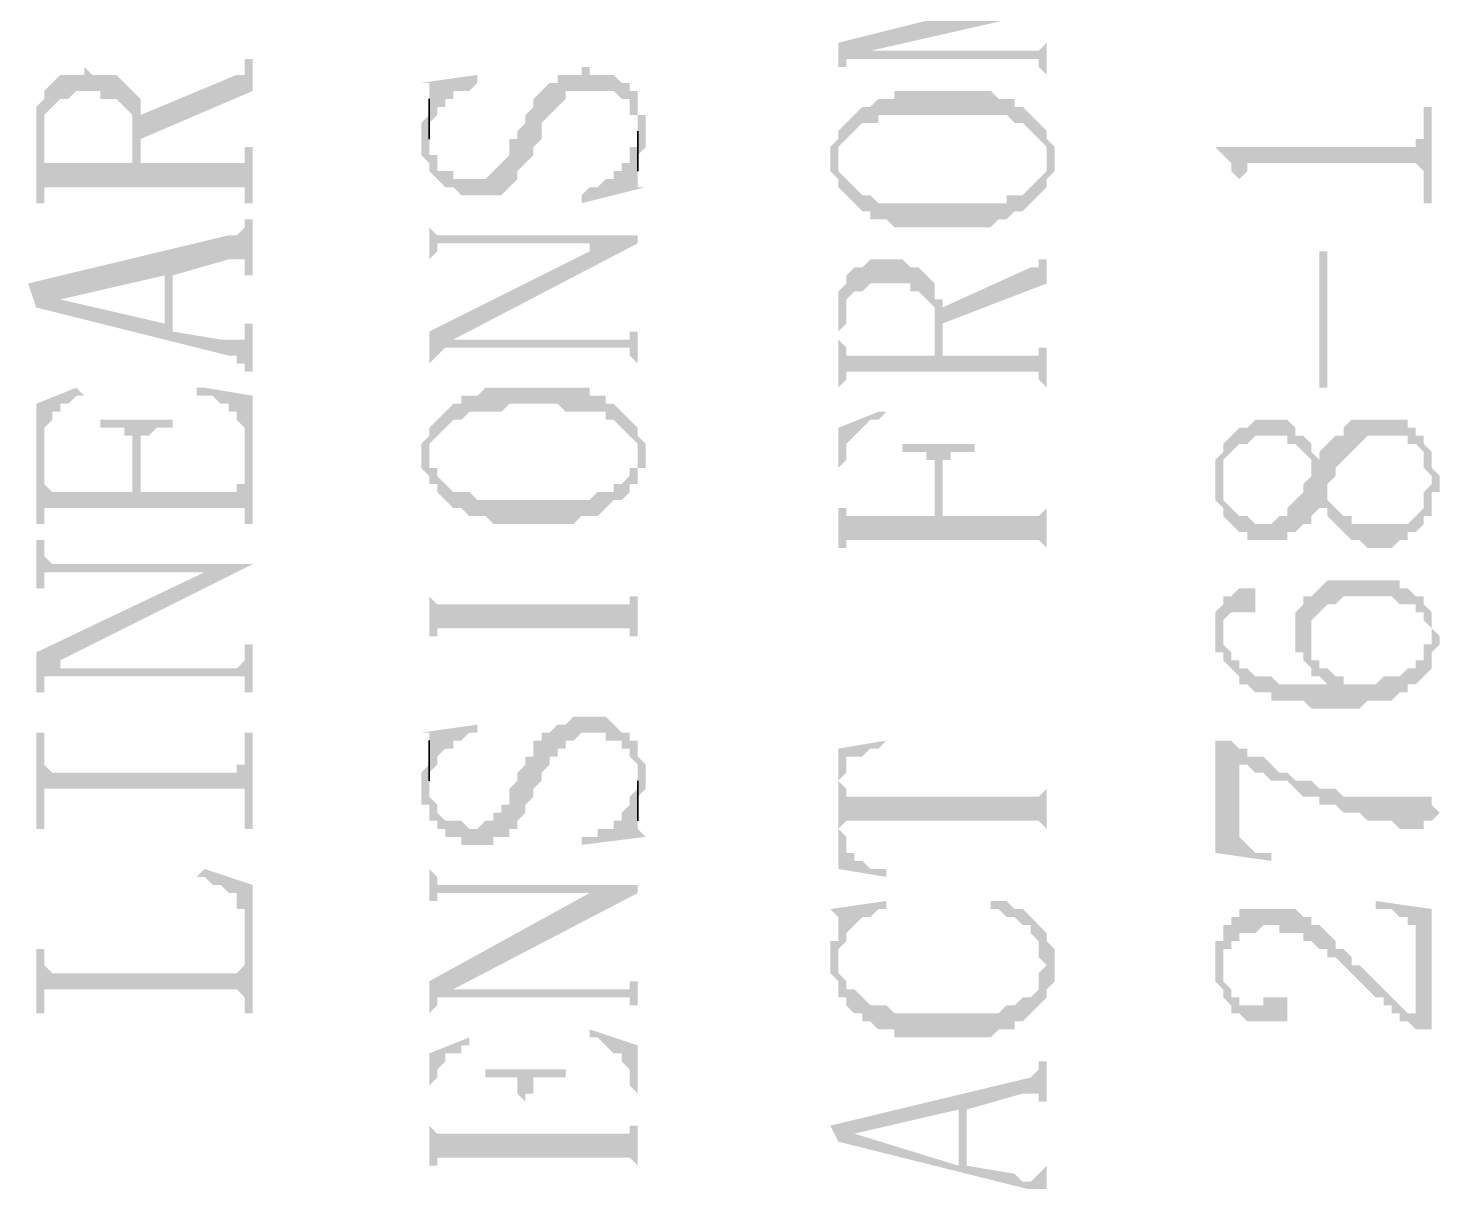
# Model space of a CAD drawing. Header units: millimetres. Extents: x 1399 to 2555, y 1196 to 1555.
# Drawn here: x 1676.83 to 1684.77, y 1276.62 to 1283.11 of the extents above; entities that cross this region are included whole.
import ezdxf

# ---------------------------------------------------------------- set-up
doc = ezdxf.new("R2010")
doc.units = ezdxf.units.MM

msp = doc.modelspace()

# ---------------------------------------------------------------- hatches: boundary and pattern name
at = {"transparency": 33554559}
for points in [[(1681.38963, 1283.02427), (1681.38963, 1282.84374), (1681.38963, 1282.88888), (1681.43477, 1282.88888), (1681.43477, 1282.93401), (1681.4799, 1282.93401), (1681.57016, 1282.97914), (1682.56307, 1283.2048), (1682.29228, 1283.24993)], [(1681.4799, 1282.93401), (1682.51794, 1282.93401), (1682.51794, 1282.88888), (1682.51794, 1282.88888), (1682.56307, 1282.84374), (1682.56307, 1283.0694), (1682.56307, 1283.02427), (1682.56307, 1283.02427), (1682.51794, 1282.97914), (1681.57016, 1282.97914)], [(1677.46314, 1282.61808), (1677.46314, 1282.48269), (1678.09499, 1282.75348), (1678.09499, 1282.93401), (1678.04985, 1282.93401), (1678.04985, 1282.88888), (1678.04985, 1282.84374), (1678.00472, 1282.84374)], [(1676.87642, 1282.52782), (1676.87642, 1282.12163), (1676.92155, 1282.12163), (1676.92155, 1282.57295), (1676.92155, 1282.61808), (1676.96668, 1282.66322), (1676.96668, 1282.66322), (1677.01181, 1282.70835), (1677.05695, 1282.70835), (1677.10208, 1282.75348), (1677.23747, 1282.75348), (1677.23747, 1282.70835), (1677.32774, 1282.70835), (1677.37287, 1282.66322), (1677.37287, 1282.66322), (1677.418, 1282.61808), (1677.418, 1282.34729), (1677.46314, 1282.70835), (1677.418, 1282.75348), (1677.418, 1282.75348), (1677.37287, 1282.79861), (1677.37287, 1282.79861), (1677.32774, 1282.84374), (1677.19234, 1282.84374), (1677.14721, 1282.88888), (1677.14721, 1282.84374), (1677.01181, 1282.84374), (1676.96668, 1282.79861), (1676.96668, 1282.79861), (1676.92155, 1282.75348), (1676.92155, 1282.70835), (1676.87642, 1282.66322), (1676.87642, 1282.57295)], [(1679.04276, 1282.48269), (1679.04276, 1282.39242), (1679.08789, 1282.34729), (1679.08789, 1282.30216), (1679.08789, 1282.30216), (1679.13303, 1282.25703), (1679.13303, 1282.25703), (1679.17816, 1282.21189), (1679.22329, 1282.21189), (1679.26842, 1282.16676), (1679.49408, 1282.16676), (1679.53922, 1282.21189), (1679.53922, 1282.21189), (1679.58435, 1282.25703), (1679.58435, 1282.30216), (1679.62948, 1282.34729), (1679.62948, 1282.34729), (1679.67461, 1282.39242), (1679.67461, 1282.43755), (1679.71974, 1282.48269), (1679.71974, 1282.57295), (1679.76488, 1282.61808), (1679.76488, 1282.61808), (1679.81001, 1282.66322), (1679.81001, 1282.66322), (1679.85514, 1282.70835), (1679.85514, 1282.75348), (1680.12593, 1282.75348), (1680.17107, 1282.70835), (1680.2162, 1282.70835), (1680.2162, 1282.61808), (1680.26133, 1282.61808), (1680.26133, 1282.34729), (1680.26133, 1282.39242), (1680.26133, 1282.39242), (1680.30646, 1282.43755), (1680.30646, 1282.52782), (1680.30646, 1282.61808), (1680.26133, 1282.61808), (1680.26133, 1282.75348), (1680.2162, 1282.75348), (1680.2162, 1282.79861), (1680.17107, 1282.79861), (1680.12593, 1282.84374), (1679.99054, 1282.84374), (1679.99054, 1282.88888), (1679.94541, 1282.88888), (1679.94541, 1282.84374), (1679.81001, 1282.84374), (1679.81001, 1282.79861), (1679.76488, 1282.79861), (1679.71974, 1282.75348), (1679.71974, 1282.75348), (1679.67461, 1282.70835), (1679.67461, 1282.66322), (1679.62948, 1282.61808), (1679.62948, 1282.57295), (1679.58435, 1282.52782), (1679.58435, 1282.48269), (1679.53922, 1282.48269), (1679.53922, 1282.39242), (1679.49408, 1282.34729), (1679.49408, 1282.34729), (1679.44895, 1282.30216), (1679.44895, 1282.30216), (1679.40382, 1282.25703), (1679.22329, 1282.25703), (1679.22329, 1282.30216), (1679.13303, 1282.30216), (1679.13303, 1282.39242), (1679.08789, 1282.39242), (1679.08789, 1282.66322), (1679.08789, 1282.61808), (1679.08789, 1282.61808), (1679.04276, 1282.57295), (1679.04276, 1282.52782)], [(1679.04276, 1282.79861), (1679.08789, 1282.79861), (1679.08789, 1282.75348), (1679.08789, 1282.57295), (1679.13303, 1282.61808), (1679.13303, 1282.66322), (1679.17816, 1282.66322), (1679.17816, 1282.70835), (1679.22329, 1282.70835), (1679.22329, 1282.75348), (1679.31355, 1282.75348), (1679.35869, 1282.79861), (1679.35869, 1282.84374)], [(1676.92155, 1282.16676), (1676.92155, 1282.21189), (1678.04985, 1282.21189), (1678.04985, 1282.12163), (1678.09499, 1282.12163), (1678.09499, 1282.43755), (1678.04985, 1282.43755), (1678.04985, 1282.39242), (1678.04985, 1282.34729), (1677.46314, 1282.34729), (1677.46314, 1282.61808), (1677.46314, 1282.70835), (1677.418, 1282.34729), (1676.92155, 1282.34729), (1676.92155, 1282.48269)], [(1681.38963, 1282.52782), (1681.38963, 1282.34729), (1681.38963, 1282.39242), (1681.38963, 1282.43755), (1681.43477, 1282.48269), (1681.43477, 1282.48269), (1681.4799, 1282.52782), (1681.4799, 1282.52782), (1681.52503, 1282.57295), (1681.6153, 1282.57295), (1681.6153, 1282.61808), (1682.33741, 1282.61808), (1682.38254, 1282.57295), (1682.42767, 1282.57295), (1682.47281, 1282.52782), (1682.47281, 1282.52782), (1682.51794, 1282.48269), (1682.51794, 1282.48269), (1682.56307, 1282.43755), (1682.56307, 1282.34729), (1682.56307, 1282.52782), (1682.51794, 1282.57295), (1682.51794, 1282.57295), (1682.47281, 1282.61808), (1682.47281, 1282.61808), (1682.42767, 1282.66322), (1682.38254, 1282.66322), (1682.38254, 1282.70835), (1682.29228, 1282.70835), (1682.24715, 1282.75348), (1681.70556, 1282.75348), (1681.70556, 1282.70835), (1681.6153, 1282.70835), (1681.57016, 1282.66322), (1681.52503, 1282.66322), (1681.4799, 1282.61808), (1681.4799, 1282.61808), (1681.43477, 1282.57295), (1681.43477, 1282.57295)], [(1683.51085, 1282.43755), (1683.51085, 1282.43755), (1683.55598, 1282.39242), (1683.55598, 1282.39242), (1683.60111, 1282.34729), (1683.60111, 1282.30216), (1683.60111, 1282.30216), (1683.64624, 1282.25703), (1683.64624, 1282.12163), (1683.64624, 1282.25703), (1683.69138, 1282.30216), (1683.69138, 1282.34729), (1684.63915, 1282.34729), (1684.68428, 1282.30216), (1684.68428, 1282.12163), (1684.72942, 1282.12163), (1684.72942, 1282.66322), (1684.68428, 1282.66322), (1684.68428, 1282.57295), (1684.68428, 1282.48269), (1684.63915, 1282.48269), (1684.63915, 1282.43755), (1684.59402, 1282.43755)], [(1681.3445, 1282.34729), (1681.3445, 1282.30216), (1681.38963, 1282.25703), (1681.38963, 1282.21189), (1681.43477, 1282.16676), (1681.43477, 1282.16676), (1681.4799, 1282.12163), (1681.4799, 1282.12163), (1681.52503, 1282.0765), (1681.57016, 1282.0765), (1681.57016, 1282.03136), (1681.66043, 1282.03136), (1681.70556, 1281.98623), (1682.24715, 1281.98623), (1682.29228, 1282.03136), (1682.33741, 1282.03136), (1682.38254, 1282.0765), (1682.42767, 1282.0765), (1682.47281, 1282.12163), (1682.47281, 1282.12163), (1682.51794, 1282.16676), (1682.51794, 1282.16676), (1682.56307, 1282.21189), (1682.56307, 1282.25703), (1682.56307, 1282.25703), (1682.6082, 1282.30216), (1682.6082, 1282.34729), (1682.6082, 1282.43755), (1682.56307, 1282.48269), (1682.56307, 1282.52782), (1682.56307, 1282.34729), (1682.56307, 1282.30216), (1682.51794, 1282.25703), (1682.51794, 1282.25703), (1682.47281, 1282.21189), (1682.47281, 1282.21189), (1682.42767, 1282.16676), (1682.33741, 1282.16676), (1682.33741, 1282.12163), (1681.6153, 1282.12163), (1681.57016, 1282.16676), (1681.52503, 1282.16676), (1681.4799, 1282.21189), (1681.4799, 1282.21189), (1681.43477, 1282.25703), (1681.43477, 1282.25703), (1681.38963, 1282.30216), (1681.38963, 1282.34729), (1681.38963, 1282.52782), (1681.38963, 1282.48269), (1681.38963, 1282.48269), (1681.3445, 1282.43755), (1681.3445, 1282.39242)], [(1679.94541, 1282.16676), (1679.94541, 1282.12163), (1680.30646, 1282.21189), (1680.26133, 1282.21189), (1680.26133, 1282.25703), (1680.26133, 1282.43755), (1680.2162, 1282.43755), (1680.2162, 1282.34729), (1680.17107, 1282.34729), (1680.17107, 1282.30216), (1680.12593, 1282.30216), (1680.12593, 1282.25703), (1680.0808, 1282.25703), (1680.03567, 1282.21189), (1679.99054, 1282.21189)], [(1676.83129, 1281.67031), (1676.87642, 1281.53491), (1677.01181, 1281.58004), (1677.59853, 1281.71544), (1677.59853, 1281.44465), (1677.64366, 1281.71544), (1677.95959, 1281.8057), (1678.04985, 1281.8057), (1678.04985, 1281.71544), (1678.09499, 1281.71544), (1678.09499, 1282.03136), (1678.04985, 1282.03136), (1678.04985, 1281.98623), (1678.04985, 1281.98623), (1678.00472, 1281.9411), (1677.95959, 1281.9411)], [(1679.08789, 1282.03136), (1679.08789, 1281.76057), (1679.08789, 1281.8057), (1679.13303, 1281.85084), (1679.13303, 1281.89597), (1679.99054, 1281.89597), (1679.99054, 1281.85084), (1680.26133, 1281.89597), (1680.26133, 1281.9411), (1679.13303, 1281.9411), (1679.08789, 1281.98623)], [(1679.08789, 1281.39951), (1679.08789, 1281.17385), (1679.08789, 1281.21899), (1679.13303, 1281.26412), (1679.13303, 1281.26412), (1679.17816, 1281.30925), (1679.22329, 1281.35438), (1680.26133, 1281.89597), (1679.99054, 1281.85084)], [(1681.38963, 1281.44465), (1681.38963, 1281.08359), (1681.38963, 1281.39951), (1681.43477, 1281.44465), (1681.43477, 1281.53491), (1681.43477, 1281.58004), (1681.4799, 1281.62518), (1681.52503, 1281.62518), (1681.57016, 1281.67031), (1681.79582, 1281.67031), (1681.79582, 1281.62518), (1681.84096, 1281.62518), (1681.88609, 1281.58004), (1681.88609, 1281.58004), (1681.93122, 1281.53491), (1681.93122, 1281.48978), (1681.93122, 1281.26412), (1681.93122, 1281.67031), (1681.88609, 1281.71544), (1681.88609, 1281.71544), (1681.84096, 1281.76057), (1681.79582, 1281.76057), (1681.75069, 1281.8057), (1681.57016, 1281.8057), (1681.52503, 1281.76057), (1681.4799, 1281.76057), (1681.43477, 1281.71544), (1681.43477, 1281.67031), (1681.38963, 1281.62518), (1681.38963, 1281.48978)], [(1681.97635, 1281.53491), (1681.97635, 1281.44465), (1682.56307, 1281.67031), (1682.56307, 1281.85084), (1682.56307, 1281.8057), (1682.51794, 1281.8057), (1682.51794, 1281.76057), (1682.47281, 1281.76057)], [(1684.1427, 1281.08359), (1684.1427, 1281.85084), (1684.09757, 1281.85084), (1684.09757, 1281.08359)], [(1676.87642, 1281.53491), (1677.95959, 1281.26412), (1678.00472, 1281.26412), (1678.00472, 1281.21899), (1678.04985, 1281.21899), (1678.04985, 1281.17385), (1678.09499, 1281.17385), (1678.09499, 1281.44465), (1678.04985, 1281.44465), (1678.04985, 1281.39951), (1678.04985, 1281.35438), (1677.91446, 1281.35438), (1677.64366, 1281.39951), (1677.64366, 1281.71544), (1677.59853, 1281.44465), (1677.01181, 1281.58004), (1677.01181, 1281.58004)], [(1681.38963, 1281.08359), (1681.43477, 1281.12872), (1681.43477, 1281.17385), (1682.51794, 1281.17385), (1682.51794, 1281.12872), (1682.51794, 1281.12872), (1682.56307, 1281.08359), (1682.56307, 1281.35438), (1682.56307, 1281.30925), (1682.51794, 1281.30925), (1682.51794, 1281.26412), (1681.97635, 1281.26412), (1681.97635, 1281.58004), (1681.93122, 1281.58004), (1681.93122, 1281.62518), (1681.93122, 1281.26412), (1681.43477, 1281.26412), (1681.43477, 1281.30925), (1681.43477, 1281.30925), (1681.38963, 1281.35438), (1681.38963, 1281.39951)], [(1679.17816, 1281.30925), (1680.2162, 1281.30925), (1680.2162, 1281.26412), (1680.2162, 1281.26412), (1680.26133, 1281.21899), (1680.26133, 1281.17385), (1680.26133, 1281.44465), (1680.26133, 1281.39951), (1680.2162, 1281.39951), (1680.2162, 1281.35438), (1679.22329, 1281.35438)], [(1676.87642, 1280.99332), (1676.87642, 1280.31634), (1676.92155, 1280.31634), (1676.92155, 1280.76766), (1676.92155, 1280.85793), (1676.96668, 1280.90306), (1676.96668, 1280.94819), (1677.01181, 1280.94819), (1677.01181, 1280.99332), (1677.05695, 1280.99332), (1677.10208, 1281.03846), (1677.14721, 1281.03846), (1677.10208, 1281.08359)], [(1677.77906, 1281.08359), (1677.77906, 1281.03846), (1677.86933, 1281.03846), (1677.91446, 1280.99332), (1677.95959, 1280.99332), (1677.95959, 1280.94819), (1678.00472, 1280.94819), (1678.00472, 1280.90306), (1678.04985, 1280.85793), (1678.04985, 1280.31634), (1678.09499, 1280.31634), (1678.09499, 1281.03846), (1677.82419, 1281.08359)], [(1679.08789, 1280.85793), (1679.08789, 1280.72253), (1679.08789, 1280.76766), (1679.08789, 1280.76766), (1679.13303, 1280.8128), (1679.13303, 1280.8128), (1679.17816, 1280.85793), (1679.17816, 1280.85793), (1679.22329, 1280.90306), (1679.26842, 1280.90306), (1679.31355, 1280.94819), (1679.49408, 1280.94819), (1679.53922, 1280.99332), (1679.81001, 1280.99332), (1679.85514, 1280.94819), (1680.0808, 1280.94819), (1680.0808, 1280.90306), (1680.12593, 1280.90306), (1680.17107, 1280.85793), (1680.17107, 1280.85793), (1680.2162, 1280.8128), (1680.2162, 1280.8128), (1680.26133, 1280.76766), (1680.26133, 1280.72253), (1680.26133, 1280.85793), (1680.2162, 1280.90306), (1680.2162, 1280.90306), (1680.17107, 1280.94819), (1680.17107, 1280.94819), (1680.12593, 1280.99332), (1680.0808, 1280.99332), (1680.0808, 1281.03846), (1679.99054, 1281.03846), (1679.99054, 1281.08359), (1679.40382, 1281.08359), (1679.35869, 1281.03846), (1679.26842, 1281.03846), (1679.26842, 1280.99332), (1679.22329, 1280.99332), (1679.17816, 1280.94819), (1679.17816, 1280.94819), (1679.13303, 1280.90306), (1679.13303, 1280.90306)], [(1681.38963, 1280.85793), (1681.38963, 1280.13581), (1681.38963, 1280.63227), (1681.38963, 1280.63227), (1681.43477, 1280.6774), (1681.43477, 1280.76766), (1681.4799, 1280.8128), (1681.4799, 1280.8128), (1681.52503, 1280.85793), (1681.52503, 1280.85793), (1681.57016, 1280.90306), (1681.6153, 1280.90306), (1681.66043, 1280.94819), (1681.6153, 1280.94819)], [(1677.23747, 1280.90306), (1677.23747, 1280.85793), (1677.37287, 1280.85793), (1677.37287, 1280.8128), (1677.418, 1280.8128), (1677.418, 1280.49687), (1677.46314, 1280.72253), (1677.46314, 1280.8128), (1677.50827, 1280.8128), (1677.5534, 1280.85793), (1677.64366, 1280.85793), (1677.64366, 1280.90306)], [(1679.04276, 1280.72253), (1679.04276, 1280.63227), (1679.08789, 1280.58714), (1679.08789, 1280.542), (1679.13303, 1280.542), (1679.13303, 1280.49687), (1679.17816, 1280.45174), (1679.17816, 1280.45174), (1679.22329, 1280.40661), (1679.26842, 1280.40661), (1679.31355, 1280.36147), (1679.40382, 1280.36147), (1679.44895, 1280.31634), (1679.90027, 1280.31634), (1679.94541, 1280.36147), (1680.03567, 1280.36147), (1680.0808, 1280.40661), (1680.0808, 1280.40661), (1680.12593, 1280.45174), (1680.17107, 1280.45174), (1680.2162, 1280.49687), (1680.2162, 1280.542), (1680.26133, 1280.542), (1680.26133, 1280.63227), (1680.30646, 1280.63227), (1680.30646, 1280.72253), (1680.30646, 1280.76766), (1680.26133, 1280.8128), (1680.26133, 1280.85793), (1680.26133, 1280.6774), (1680.26133, 1280.63227), (1680.2162, 1280.63227), (1680.2162, 1280.58714), (1680.17107, 1280.542), (1680.12593, 1280.542), (1680.12593, 1280.49687), (1680.03567, 1280.49687), (1679.99054, 1280.45174), (1679.35869, 1280.45174), (1679.31355, 1280.49687), (1679.22329, 1280.49687), (1679.17816, 1280.542), (1679.17816, 1280.542), (1679.13303, 1280.58714), (1679.13303, 1280.63227), (1679.08789, 1280.63227), (1679.08789, 1280.85793), (1679.08789, 1280.8128), (1679.04276, 1280.76766)], [(1683.51085, 1280.58714), (1683.51085, 1280.45174), (1683.51085, 1280.45174), (1683.55598, 1280.40661), (1683.55598, 1280.36147), (1683.55598, 1280.36147), (1683.60111, 1280.31634), (1683.60111, 1280.31634), (1683.64624, 1280.27121), (1683.69138, 1280.27121), (1683.69138, 1280.22608), (1683.91704, 1280.22608), (1683.91704, 1280.27121), (1683.96217, 1280.27121), (1684.0073, 1280.31634), (1684.05243, 1280.31634), (1684.05243, 1280.36147), (1684.09757, 1280.40661), (1684.09757, 1280.45174), (1684.09757, 1280.40661), (1684.1427, 1280.40661), (1684.1427, 1280.542), (1684.18783, 1280.58714), (1684.18783, 1280.63227), (1684.23296, 1280.6774), (1684.23296, 1280.6774), (1684.27809, 1280.72253), (1684.27809, 1280.72253), (1684.32323, 1280.76766), (1684.32323, 1280.76766), (1684.36836, 1280.8128), (1684.59402, 1280.8128), (1684.59402, 1280.76766), (1684.63915, 1280.76766), (1684.68428, 1280.72253), (1684.68428, 1280.63227), (1684.72942, 1280.58714), (1684.72942, 1280.36147), (1684.72942, 1280.49687), (1684.77455, 1280.49687), (1684.77455, 1280.58714), (1684.72942, 1280.63227), (1684.72942, 1280.72253), (1684.72942, 1280.72253), (1684.68428, 1280.76766), (1684.68428, 1280.8128), (1684.63915, 1280.8128), (1684.63915, 1280.85793), (1684.59402, 1280.85793), (1684.59402, 1280.90306), (1684.27809, 1280.90306), (1684.23296, 1280.85793), (1684.23296, 1280.8128), (1684.18783, 1280.8128), (1684.1427, 1280.76766), (1684.1427, 1280.76766), (1684.09757, 1280.72253), (1684.09757, 1280.6774), (1684.09757, 1280.6774), (1684.05243, 1280.72253), (1684.05243, 1280.63227), (1684.05243, 1280.58714), (1684.0073, 1280.542), (1684.0073, 1280.49687), (1684.0073, 1280.49687), (1683.96217, 1280.45174), (1683.96217, 1280.45174), (1683.91704, 1280.40661), (1683.91704, 1280.36147), (1683.8719, 1280.36147), (1683.82677, 1280.31634), (1683.73651, 1280.31634), (1683.69138, 1280.36147), (1683.64624, 1280.36147), (1683.60111, 1280.40661), (1683.60111, 1280.40661), (1683.55598, 1280.45174), (1683.55598, 1280.76766), (1683.55598, 1280.72253), (1683.51085, 1280.6774), (1683.51085, 1280.63227), (1683.51085, 1280.63227)], [(1683.55598, 1280.76766), (1683.55598, 1280.58714), (1683.55598, 1280.6774), (1683.60111, 1280.72253), (1683.60111, 1280.72253), (1683.64624, 1280.76766), (1683.69138, 1280.76766), (1683.73651, 1280.8128), (1683.91704, 1280.8128), (1683.91704, 1280.76766), (1683.96217, 1280.76766), (1684.0073, 1280.72253), (1684.0073, 1280.72253), (1684.05243, 1280.6774), (1684.05243, 1280.63227), (1684.05243, 1280.76766), (1684.05243, 1280.76766), (1684.0073, 1280.8128), (1683.96217, 1280.8128), (1683.96217, 1280.85793), (1683.96217, 1280.85793), (1683.91704, 1280.90306), (1683.73651, 1280.90306), (1683.69138, 1280.85793), (1683.64624, 1280.85793), (1683.60111, 1280.8128), (1683.60111, 1280.8128)], [(1676.92155, 1280.31634), (1676.92155, 1280.40661), (1678.04985, 1280.40661), (1678.04985, 1280.36147), (1678.04985, 1280.58714), (1678.04985, 1280.542), (1678.00472, 1280.542), (1678.00472, 1280.49687), (1677.46314, 1280.49687), (1677.46314, 1280.72253), (1677.418, 1280.49687), (1676.96668, 1280.49687), (1676.92155, 1280.542), (1676.92155, 1280.76766)], [(1681.75069, 1280.76766), (1681.75069, 1280.72253), (1681.88609, 1280.72253), (1681.88609, 1280.6774), (1681.93122, 1280.6774), (1681.93122, 1280.36147), (1681.97635, 1280.58714), (1681.97635, 1280.6774), (1682.02149, 1280.6774), (1682.02149, 1280.72253), (1682.15688, 1280.72253), (1682.15688, 1280.76766)], [(1681.38963, 1280.18095), (1681.43477, 1280.18095), (1681.43477, 1280.22608), (1682.51794, 1280.22608), (1682.56307, 1280.18095), (1682.56307, 1280.13581), (1682.56307, 1280.45174), (1682.56307, 1280.40661), (1682.56307, 1280.40661), (1682.51794, 1280.36147), (1681.97635, 1280.36147), (1681.97635, 1280.58714), (1681.93122, 1280.36147), (1681.43477, 1280.36147), (1681.43477, 1280.40661), (1681.38963, 1280.40661), (1681.38963, 1280.63227)], [(1684.1427, 1280.40661), (1684.1427, 1280.36147), (1684.18783, 1280.31634), (1684.18783, 1280.31634), (1684.23296, 1280.27121), (1684.23296, 1280.27121), (1684.27809, 1280.22608), (1684.32323, 1280.22608), (1684.36836, 1280.18095), (1684.50375, 1280.18095), (1684.54889, 1280.22608), (1684.59402, 1280.22608), (1684.59402, 1280.27121), (1684.63915, 1280.27121), (1684.68428, 1280.31634), (1684.68428, 1280.36147), (1684.72942, 1280.36147), (1684.72942, 1280.542), (1684.72942, 1280.542), (1684.68428, 1280.49687), (1684.68428, 1280.40661), (1684.68428, 1280.40661), (1684.63915, 1280.36147), (1684.63915, 1280.36147), (1684.59402, 1280.31634), (1684.27809, 1280.31634), (1684.27809, 1280.36147), (1684.23296, 1280.36147), (1684.18783, 1280.40661), (1684.18783, 1280.40661), (1684.1427, 1280.45174), (1684.1427, 1280.45174)], [(1676.87642, 1280.22608), (1676.87642, 1279.95528), (1676.92155, 1279.95528), (1676.92155, 1280.04555), (1677.82419, 1280.04555), (1678.09499, 1280.09068), (1676.96668, 1280.09068), (1676.92155, 1280.13581), (1676.92155, 1280.22608)], [(1676.87642, 1279.59423), (1676.87642, 1279.36857), (1676.92155, 1279.36857), (1676.92155, 1279.4137), (1676.92155, 1279.45883), (1676.96668, 1279.45883), (1677.01181, 1279.5491), (1678.09499, 1280.09068), (1677.82419, 1280.04555)], [(1679.08789, 1280.09068), (1679.08789, 1279.50396), (1679.08789, 1279.68449), (1679.13303, 1279.68449), (1679.13303, 1279.72962), (1680.2162, 1279.72962), (1680.2162, 1279.68449), (1680.26133, 1279.68449), (1680.26133, 1279.50396), (1680.26133, 1280.09068), (1680.26133, 1279.91015), (1680.2162, 1279.91015), (1680.2162, 1279.86502), (1679.13303, 1279.86502), (1679.08789, 1279.91015)], [(1683.96217, 1279.68449), (1683.96217, 1279.59423), (1684.0073, 1279.59423), (1684.0073, 1279.5491), (1684.0073, 1279.5491), (1684.05243, 1279.50396), (1684.05243, 1279.77476), (1684.05243, 1279.77476), (1684.09757, 1279.81989), (1684.09757, 1279.81989), (1684.1427, 1279.86502), (1684.18783, 1279.86502), (1684.23296, 1279.91015), (1684.50375, 1279.91015), (1684.54889, 1279.86502), (1684.63915, 1279.86502), (1684.63915, 1279.81989), (1684.68428, 1279.81989), (1684.68428, 1279.77476), (1684.68428, 1279.77476), (1684.72942, 1279.72962), (1684.72942, 1279.50396), (1684.72942, 1279.5491), (1684.72942, 1279.59423), (1684.77455, 1279.63936), (1684.77455, 1279.68449), (1684.77455, 1279.68449), (1684.72942, 1279.72962), (1684.72942, 1279.81989), (1684.72942, 1279.81989), (1684.68428, 1279.86502), (1684.68428, 1279.91015), (1684.63915, 1279.91015), (1684.59402, 1279.95528), (1684.54889, 1279.95528), (1684.54889, 1280.00042), (1684.1427, 1280.00042), (1684.09757, 1279.95528), (1684.09757, 1279.95528), (1684.05243, 1279.91015), (1684.0073, 1279.91015), (1684.0073, 1279.86502), (1684.0073, 1279.86502), (1683.96217, 1279.81989), (1683.96217, 1279.72962)], [(1683.55598, 1279.86502), (1683.55598, 1279.72962), (1683.55598, 1279.77476), (1683.55598, 1279.77476), (1683.60111, 1279.81989), (1683.73651, 1279.81989), (1683.73651, 1279.86502), (1683.73651, 1279.95528), (1683.64624, 1279.95528), (1683.60111, 1279.91015), (1683.55598, 1279.91015)], [(1683.51085, 1279.72962), (1683.51085, 1279.68449), (1683.51085, 1279.59423), (1683.55598, 1279.59423), (1683.55598, 1279.5491), (1683.60111, 1279.50396), (1683.60111, 1279.50396), (1683.64624, 1279.45883), (1683.64624, 1279.4137), (1683.69138, 1279.4137), (1683.73651, 1279.36857), (1683.82677, 1279.36857), (1683.82677, 1279.32343), (1684.0073, 1279.32343), (1684.05243, 1279.2783), (1684.32323, 1279.2783), (1684.36836, 1279.32343), (1684.50375, 1279.32343), (1684.54889, 1279.36857), (1684.59402, 1279.36857), (1684.59402, 1279.4137), (1684.63915, 1279.4137), (1684.68428, 1279.45883), (1684.68428, 1279.45883), (1684.72942, 1279.50396), (1684.72942, 1279.68449), (1684.72942, 1279.63936), (1684.68428, 1279.63936), (1684.68428, 1279.5491), (1684.63915, 1279.5491), (1684.63915, 1279.50396), (1684.59402, 1279.50396), (1684.54889, 1279.45883), (1684.45862, 1279.45883), (1684.41349, 1279.4137), (1684.23296, 1279.4137), (1684.23296, 1279.45883), (1684.18783, 1279.45883), (1684.1427, 1279.4137), (1683.8719, 1279.4137), (1683.82677, 1279.45883), (1683.73651, 1279.45883), (1683.69138, 1279.50396), (1683.64624, 1279.50396), (1683.64624, 1279.5491), (1683.60111, 1279.5491), (1683.60111, 1279.59423), (1683.55598, 1279.63936), (1683.55598, 1279.86502), (1683.51085, 1279.81989), (1683.51085, 1279.77476)], [(1684.05243, 1279.50396), (1684.05243, 1279.45883), (1684.09757, 1279.45883), (1684.1427, 1279.4137), (1684.18783, 1279.45883), (1684.1427, 1279.50396), (1684.09757, 1279.50396), (1684.09757, 1279.5491), (1684.05243, 1279.5491), (1684.05243, 1279.63936), (1684.05243, 1279.68449)], [(1676.96668, 1279.45883), (1678.04985, 1279.45883), (1678.04985, 1279.36857), (1678.09499, 1279.36857), (1678.09499, 1279.63936), (1678.04985, 1279.63936), (1678.04985, 1279.5491), (1678.04985, 1279.5491), (1678.00472, 1279.50396), (1677.01181, 1279.50396), (1677.01181, 1279.5491)], [(1679.04276, 1278.87211), (1679.04276, 1278.73672), (1679.08789, 1278.73672), (1679.08789, 1278.64645), (1679.13303, 1278.64645), (1679.13303, 1278.60132), (1679.17816, 1278.60132), (1679.17816, 1278.55619), (1679.26842, 1278.55619), (1679.26842, 1278.51106), (1679.44895, 1278.51106), (1679.44895, 1278.55619), (1679.53922, 1278.55619), (1679.53922, 1278.60132), (1679.58435, 1278.60132), (1679.58435, 1278.64645), (1679.58435, 1278.64645), (1679.62948, 1278.69158), (1679.62948, 1278.73672), (1679.67461, 1278.78185), (1679.67461, 1278.82698), (1679.71974, 1278.87211), (1679.71974, 1278.91724), (1679.76488, 1278.96238), (1679.76488, 1279.00751), (1679.81001, 1279.00751), (1679.81001, 1279.05264), (1679.85514, 1279.05264), (1679.85514, 1279.09777), (1679.90027, 1279.09777), (1679.94541, 1279.14291), (1680.0808, 1279.14291), (1680.0808, 1279.09777), (1680.17107, 1279.09777), (1680.17107, 1279.05264), (1680.2162, 1279.05264), (1680.2162, 1279.00751), (1680.2162, 1279.00751), (1680.26133, 1278.96238), (1680.26133, 1278.69158), (1680.26133, 1278.78185), (1680.30646, 1278.82698), (1680.30646, 1278.87211), (1680.30646, 1278.96238), (1680.26133, 1279.00751), (1680.26133, 1279.05264), (1680.26133, 1279.09777), (1680.2162, 1279.09777), (1680.2162, 1279.14291), (1680.17107, 1279.14291), (1680.12593, 1279.18804), (1680.12593, 1279.18804), (1680.0808, 1279.23317), (1679.90027, 1279.23317), (1679.85514, 1279.18804), (1679.81001, 1279.18804), (1679.76488, 1279.14291), (1679.71974, 1279.14291), (1679.71974, 1279.09777), (1679.67461, 1279.09777), (1679.67461, 1279.00751), (1679.62948, 1279.00751), (1679.62948, 1278.96238), (1679.58435, 1278.91724), (1679.58435, 1278.87211), (1679.53922, 1278.82698), (1679.53922, 1278.73672), (1679.49408, 1278.73672), (1679.49408, 1278.69158), (1679.44895, 1278.69158), (1679.44895, 1278.64645), (1679.40382, 1278.64645), (1679.35869, 1278.60132), (1679.31355, 1278.60132), (1679.26842, 1278.64645), (1679.17816, 1278.64645), (1679.13303, 1278.69158), (1679.13303, 1278.73672), (1679.08789, 1278.78185), (1679.08789, 1279.05264), (1679.08789, 1278.96238), (1679.04276, 1278.91724), (1679.04276, 1278.91724)], [(1679.04276, 1279.14291), (1679.08789, 1279.14291), (1679.08789, 1279.09777), (1679.08789, 1278.91724), (1679.13303, 1278.96238), (1679.13303, 1279.00751), (1679.13303, 1279.00751), (1679.17816, 1279.05264), (1679.22329, 1279.05264), (1679.22329, 1279.09777), (1679.26842, 1279.09777), (1679.31355, 1279.14291), (1679.35869, 1279.14291), (1679.35869, 1279.18804)], [(1676.87642, 1279.14291), (1676.87642, 1278.60132), (1676.92155, 1278.60132), (1676.92155, 1278.82698), (1678.04985, 1278.82698), (1678.04985, 1278.60132), (1678.09499, 1278.60132), (1678.09499, 1279.14291), (1678.04985, 1279.14291), (1678.04985, 1279.00751), (1678.04985, 1278.96238), (1678.00472, 1278.96238), (1678.00472, 1278.91724), (1676.96668, 1278.91724), (1676.92155, 1278.96238), (1676.92155, 1279.14291)], [(1681.38963, 1279.05264), (1681.38963, 1278.87211), (1681.38963, 1278.87211), (1681.43477, 1278.91724), (1681.43477, 1278.96238), (1681.43477, 1279.00751), (1681.52503, 1279.00751), (1681.57016, 1279.05264), (1681.6153, 1279.05264), (1681.66043, 1279.09777), (1681.66043, 1279.09777)], [(1681.38963, 1279.05264), (1681.38963, 1278.37566), (1681.66043, 1278.33053), (1681.66043, 1278.37566), (1681.57016, 1278.37566), (1681.52503, 1278.42079), (1681.4799, 1278.42079), (1681.4799, 1278.46592), (1681.43477, 1278.46592), (1681.43477, 1278.55619), (1681.38963, 1278.60132), (1681.38963, 1278.87211)], [(1683.51085, 1279.09777), (1683.51085, 1278.46592), (1683.82677, 1278.42079), (1683.82677, 1278.46592), (1683.73651, 1278.46592), (1683.69138, 1278.51106), (1683.69138, 1278.51106), (1683.64624, 1278.55619), (1683.64624, 1279.00751), (1683.60111, 1279.09777), (1683.55598, 1279.09777)], [(1683.60111, 1279.09777), (1683.64624, 1279.00751), (1683.64624, 1278.96238), (1683.69138, 1278.96238), (1683.73651, 1278.91724), (1683.78164, 1278.91724), (1683.82677, 1278.87211), (1683.91704, 1278.87211), (1683.96217, 1278.82698), (1683.96217, 1278.82698), (1684.0073, 1278.78185), (1684.09757, 1278.78185), (1684.09757, 1278.73672), (1684.18783, 1278.73672), (1684.23296, 1278.69158), (1684.32323, 1278.69158), (1684.36836, 1278.64645), (1684.50375, 1278.64645), (1684.54889, 1278.60132), (1684.68428, 1278.60132), (1684.68428, 1278.64645), (1684.72942, 1278.64645), (1684.77455, 1278.69158), (1684.72942, 1278.73672), (1684.72942, 1278.78185), (1684.23296, 1278.78185), (1684.18783, 1278.82698), (1684.09757, 1278.82698), (1684.05243, 1278.87211), (1683.96217, 1278.87211), (1683.91704, 1278.91724), (1683.8719, 1278.91724), (1683.82677, 1278.96238), (1683.82677, 1278.96238), (1683.78164, 1279.00751), (1683.69138, 1279.00751), (1683.69138, 1279.05264), (1683.64624, 1279.05264)], [(1681.38963, 1278.87211), (1681.38963, 1278.60132), (1681.43477, 1278.64645), (1682.51794, 1278.64645), (1682.56307, 1278.60132), (1682.56307, 1278.51106), (1682.56307, 1278.91724), (1682.56307, 1278.82698), (1682.56307, 1278.82698), (1682.51794, 1278.78185), (1681.43477, 1278.78185), (1681.43477, 1278.82698)], [(1679.94541, 1278.55619), (1679.94541, 1278.51106), (1680.30646, 1278.55619), (1680.26133, 1278.60132), (1680.26133, 1278.82698), (1680.2162, 1278.78185), (1680.2162, 1278.73672), (1680.2162, 1278.73672), (1680.17107, 1278.69158), (1680.17107, 1278.64645), (1680.12593, 1278.64645), (1680.12593, 1278.60132), (1680.03567, 1278.60132), (1680.03567, 1278.55619), (1679.99054, 1278.55619)], [(1679.08789, 1278.42079), (1679.08789, 1278.10487), (1679.08789, 1278.19513), (1679.13303, 1278.19513), (1679.13303, 1278.24026), (1680.26133, 1278.24026), (1680.26133, 1278.28539), (1679.13303, 1278.28539), (1679.13303, 1278.33053), (1679.13303, 1278.33053), (1679.08789, 1278.37566)], [(1677.77906, 1278.33053), (1677.82419, 1278.33053), (1677.86933, 1278.28539), (1677.91446, 1278.28539), (1677.95959, 1278.24026), (1678.00472, 1278.24026), (1678.00472, 1278.15), (1678.04985, 1278.15), (1678.04985, 1277.56328), (1678.09499, 1277.56328), (1678.09499, 1278.28539), (1677.82419, 1278.37566)], [(1679.08789, 1277.74381), (1679.08789, 1277.51815), (1679.08789, 1277.56328), (1679.13303, 1277.60841), (1679.13303, 1277.65354), (1679.17816, 1277.65354), (1679.22329, 1277.69868), (1680.26133, 1278.24026), (1679.99054, 1278.24026)], [(1681.3445, 1278.15), (1681.3445, 1278.15), (1681.38963, 1278.10487), (1681.38963, 1277.69868), (1681.38963, 1277.92434), (1681.43477, 1277.96947), (1681.43477, 1278.0146), (1681.43477, 1278.0146), (1681.4799, 1278.05973), (1681.4799, 1278.05973), (1681.52503, 1278.10487), (1681.57016, 1278.10487), (1681.6153, 1278.15), (1681.66043, 1278.15), (1681.66043, 1278.19513)], [(1682.24715, 1278.15), (1682.29228, 1278.15), (1682.33741, 1278.10487), (1682.38254, 1278.10487), (1682.42767, 1278.05973), (1682.47281, 1278.05973), (1682.47281, 1278.0146), (1682.51794, 1277.96947), (1682.51794, 1277.8792), (1682.56307, 1277.83407), (1682.56307, 1278.0146), (1682.51794, 1278.05973), (1682.51794, 1278.05973), (1682.47281, 1278.10487), (1682.47281, 1278.10487), (1682.42767, 1278.15), (1682.38254, 1278.15), (1682.33741, 1278.19513), (1682.24715, 1278.19513)], [(1684.41349, 1278.19513), (1684.41349, 1278.15), (1684.50375, 1278.15), (1684.54889, 1278.10487), (1684.59402, 1278.10487), (1684.59402, 1278.05973), (1684.63915, 1278.05973), (1684.63915, 1277.47302), (1684.72942, 1277.47302), (1684.72942, 1278.15)], [(1683.51085, 1277.83407), (1683.51085, 1277.78894), (1683.51085, 1277.74381), (1683.55598, 1277.69868), (1683.55598, 1277.65354), (1683.55598, 1277.83407), (1683.55598, 1277.92434), (1683.60111, 1277.92434), (1683.60111, 1277.96947), (1683.64624, 1277.96947), (1683.64624, 1278.0146), (1683.73651, 1278.0146), (1683.78164, 1278.05973), (1683.8719, 1278.05973), (1683.8719, 1278.0146), (1684.0073, 1278.0146), (1684.0073, 1277.96947), (1684.05243, 1277.96947), (1684.09757, 1277.92434), (1684.1427, 1277.92434), (1684.1427, 1277.8792), (1684.18783, 1277.8792), (1684.23296, 1277.83407), (1684.23296, 1277.83407), (1684.27809, 1277.78894), (1684.32323, 1277.74381), (1684.32323, 1277.74381), (1684.36836, 1277.69868), (1684.36836, 1277.69868), (1684.41349, 1277.65354), (1684.45862, 1277.65354), (1684.45862, 1277.60841), (1684.50375, 1277.60841), (1684.50375, 1277.56328), (1684.54889, 1277.56328), (1684.54889, 1277.51815), (1684.59402, 1277.51815), (1684.63915, 1277.47302), (1684.63915, 1277.56328), (1684.59402, 1277.56328), (1684.54889, 1277.60841), (1684.54889, 1277.60841), (1684.50375, 1277.65354), (1684.45862, 1277.69868), (1684.45862, 1277.69868), (1684.41349, 1277.74381), (1684.41349, 1277.74381), (1684.36836, 1277.78894), (1684.36836, 1277.78894), (1684.32323, 1277.83407), (1684.27809, 1277.83407), (1684.27809, 1277.8792), (1684.23296, 1277.92434), (1684.18783, 1277.92434), (1684.18783, 1277.96947), (1684.1427, 1278.0146), (1684.1427, 1278.0146), (1684.09757, 1278.05973), (1684.05243, 1278.05973), (1684.05243, 1278.10487), (1684.0073, 1278.10487), (1683.96217, 1278.15), (1683.64624, 1278.15), (1683.64624, 1278.10487), (1683.60111, 1278.10487), (1683.60111, 1278.05973), (1683.55598, 1278.05973), (1683.55598, 1277.96947), (1683.51085, 1277.96947), (1683.51085, 1277.8792)], [(1681.3445, 1277.8792), (1681.3445, 1277.78894), (1681.38963, 1277.74381), (1681.38963, 1277.69868), (1681.38963, 1278.05973), (1681.38963, 1277.96947), (1681.3445, 1277.96947), (1681.3445, 1277.92434)], [(1681.38963, 1277.69868), (1681.38963, 1277.65354), (1681.43477, 1277.65354), (1681.43477, 1277.60841), (1681.4799, 1277.56328), (1681.52503, 1277.56328), (1681.52503, 1277.51815), (1681.57016, 1277.51815), (1681.6153, 1277.47302), (1681.70556, 1277.47302), (1681.70556, 1277.42788), (1682.24715, 1277.42788), (1682.29228, 1277.47302), (1682.38254, 1277.47302), (1682.38254, 1277.51815), (1682.42767, 1277.51815), (1682.47281, 1277.56328), (1682.47281, 1277.56328), (1682.51794, 1277.60841), (1682.51794, 1277.60841), (1682.56307, 1277.65354), (1682.56307, 1277.69868), (1682.6082, 1277.74381), (1682.6082, 1277.78894), (1682.6082, 1277.83407), (1682.6082, 1277.92434), (1682.56307, 1277.96947), (1682.56307, 1278.0146), (1682.56307, 1277.83407), (1682.56307, 1277.83407), (1682.51794, 1277.78894), (1682.51794, 1277.74381), (1682.51794, 1277.69868), (1682.47281, 1277.65354), (1682.42767, 1277.65354), (1682.38254, 1277.60841), (1682.33741, 1277.60841), (1682.29228, 1277.56328), (1681.70556, 1277.56328), (1681.66043, 1277.60841), (1681.57016, 1277.60841), (1681.52503, 1277.65354), (1681.52503, 1277.65354), (1681.4799, 1277.69868), (1681.43477, 1277.69868), (1681.43477, 1277.74381), (1681.43477, 1277.74381), (1681.38963, 1277.78894), (1681.38963, 1277.83407), (1681.38963, 1277.83407)], [(1676.87642, 1277.92434), (1676.87642, 1277.56328), (1676.92155, 1277.56328), (1676.92155, 1277.65354), (1676.92155, 1277.69868), (1678.00472, 1277.69868), (1678.04985, 1277.65354), (1678.04985, 1277.60841), (1678.04985, 1277.8792), (1678.04985, 1277.83407), (1678.04985, 1277.83407), (1678.00472, 1277.78894), (1676.96668, 1277.78894), (1676.92155, 1277.83407), (1676.92155, 1277.92434)], [(1679.17816, 1277.65354), (1680.2162, 1277.65354), (1680.2162, 1277.60841), (1680.26133, 1277.60841), (1680.26133, 1277.51815), (1680.26133, 1277.83407), (1680.26133, 1277.74381), (1680.2162, 1277.74381), (1680.2162, 1277.69868), (1679.22329, 1277.69868)], [(1683.55598, 1277.65354), (1683.55598, 1277.65354), (1683.60111, 1277.60841), (1683.60111, 1277.56328), (1683.64624, 1277.56328), (1683.69138, 1277.51815), (1683.91704, 1277.51815), (1683.91704, 1277.60841), (1683.91704, 1277.65354), (1683.78164, 1277.65354), (1683.78164, 1277.60841), (1683.64624, 1277.60841), (1683.64624, 1277.65354), (1683.60111, 1277.65354), (1683.60111, 1277.69868), (1683.60111, 1277.69868), (1683.55598, 1277.74381), (1683.55598, 1277.83407)], [(1679.99054, 1277.42788), (1680.03567, 1277.42788), (1680.0808, 1277.38275), (1680.0808, 1277.38275), (1680.12593, 1277.33762), (1680.17107, 1277.33762), (1680.17107, 1277.29249), (1680.17107, 1277.29249), (1680.2162, 1277.24735), (1680.2162, 1277.15709), (1680.26133, 1277.11196), (1680.26133, 1276.66064), (1680.26133, 1277.38275), (1679.99054, 1277.47302)], [(1679.08789, 1277.33762), (1679.08789, 1276.66064), (1679.08789, 1277.15709), (1679.08789, 1277.15709), (1679.13303, 1277.20222), (1679.13303, 1277.24735), (1679.17816, 1277.29249), (1679.17816, 1277.33762), (1679.26842, 1277.33762), (1679.26842, 1277.38275), (1679.31355, 1277.38275), (1679.31355, 1277.42788)], [(1681.3445, 1276.93143), (1681.38963, 1276.84117), (1681.4799, 1276.8863), (1682.06662, 1277.02169), (1682.06662, 1276.70577), (1682.11175, 1277.02169), (1682.42767, 1277.11196), (1682.51794, 1277.11196), (1682.51794, 1277.06683), (1682.56307, 1277.06683), (1682.56307, 1277.02169), (1682.56307, 1277.33762), (1682.56307, 1277.29249), (1682.51794, 1277.29249), (1682.51794, 1277.24735), (1682.51794, 1277.24735), (1682.47281, 1277.20222)], [(1679.40382, 1277.24735), (1679.40382, 1277.20222), (1679.58435, 1277.20222), (1679.58435, 1277.11196), (1679.62948, 1277.06683), (1679.62948, 1276.8863), (1679.62948, 1277.11196), (1679.67461, 1277.11196), (1679.67461, 1277.20222), (1679.85514, 1277.20222), (1679.85514, 1277.24735)], [(1679.08789, 1276.70577), (1679.13303, 1276.70577), (1679.13303, 1276.7509), (1680.2162, 1276.7509), (1680.26133, 1276.70577), (1680.26133, 1276.93143), (1680.2162, 1276.93143), (1680.2162, 1276.8863), (1679.62948, 1276.8863), (1679.62948, 1277.06683), (1679.62948, 1276.8863), (1679.13303, 1276.8863), (1679.08789, 1276.93143), (1679.08789, 1277.15709)], [(1681.38963, 1276.84117), (1682.47281, 1276.57037), (1682.51794, 1276.57037), (1682.51794, 1276.52524), (1682.51794, 1276.52524), (1682.56307, 1276.48011), (1682.56307, 1276.70577), (1682.56307, 1276.70577), (1682.51794, 1276.66064), (1682.51794, 1276.66064), (1682.47281, 1276.6155), (1682.42767, 1276.6155), (1682.38254, 1276.66064), (1682.11175, 1276.70577), (1682.11175, 1277.02169), (1682.06662, 1276.70577), (1681.4799, 1276.8863), (1681.4799, 1276.8863)]]:
    msp.add_hatch(color=256, dxfattribs=at).paths.add_polyline_path(points)

# ---------------------------------------------------------------- linework, layer by layer
for points in [[(1679.08789, 1282.66322), (1679.08789, 1282.48269), (1679.08789, 1282.70835), (1679.08789, 1282.70835)], [(1680.26133, 1282.43755), (1680.26133, 1282.30216), (1680.26133, 1282.52782), (1680.26133, 1282.48269)], [(1679.08789, 1279.05264), (1679.08789, 1278.87211), (1679.08789, 1279.09777)], [(1680.26133, 1278.82698), (1680.26133, 1278.64645), (1680.26133, 1278.69158), (1680.26133, 1278.87211)]]:
    msp.add_lwpolyline(points, close=True)

doc.saveas('drawing.dxf')
